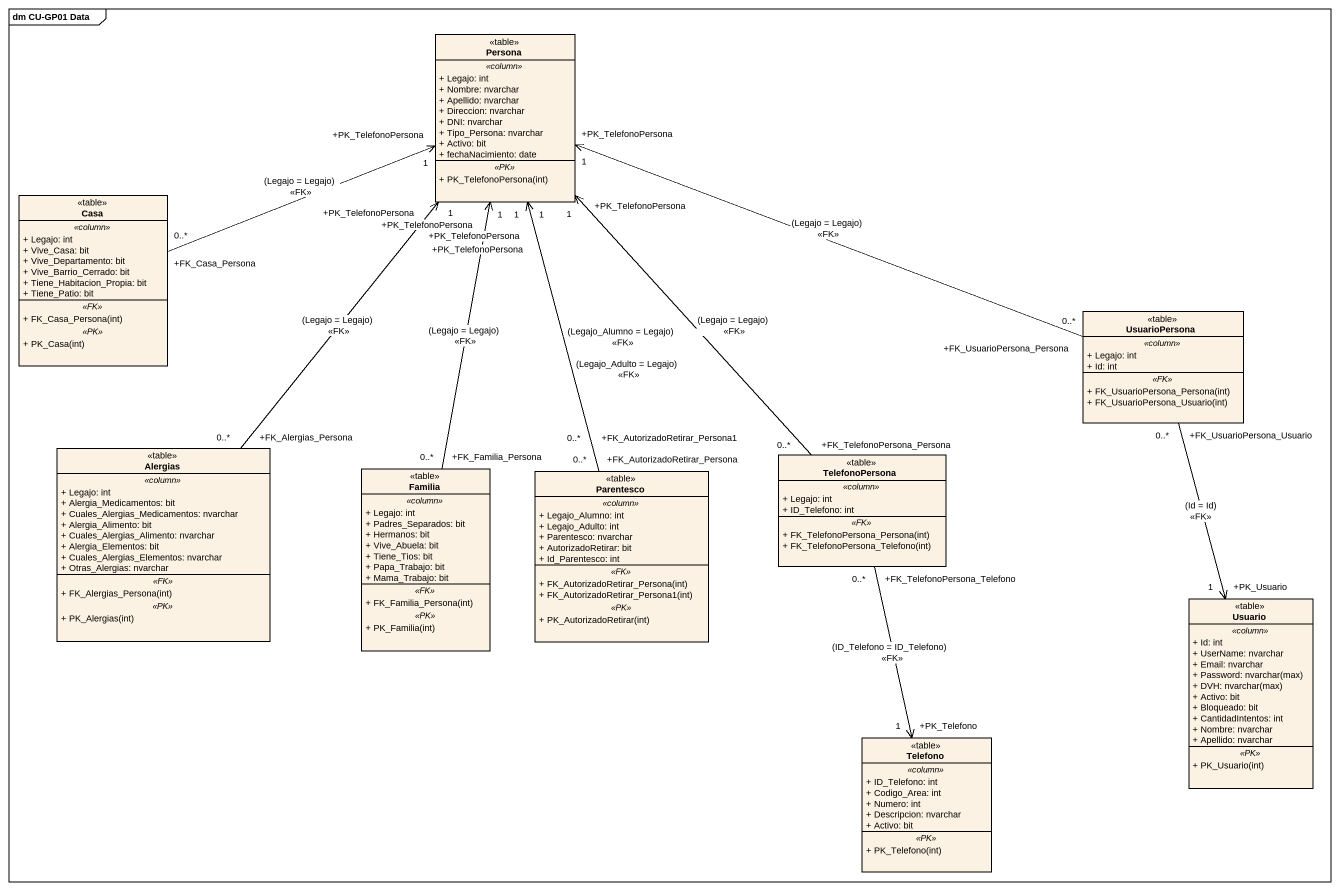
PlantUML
@startuml
mainframe dm CU-GP01 Data
hide circle
hide empty members
skinparam classAttributeIconSize 0
class Persona <<table>> {
  .. <<column>> ..
  + Legajo: int
  + Nombre: nvarchar
  + Apellido: nvarchar
  + Direccion: nvarchar
  + DNI: nvarchar
  + Tipo_Persona: nvarchar
  + Activo: bit
  + fechaNacimiento: date
  .. <<PK>> ..
  + PK_TelefonoPersona(int)
}
class Casa <<table>> {
  .. <<column>> ..
  + Legajo: int
  + Vive_Casa: bit
  + Vive_Departamento: bit
  + Vive_Barrio_Cerrado: bit
  + Tiene_Habitacion_Propia: bit
  + Tiene_Patio: bit
  .. <<FK>> ..
  + FK_Casa_Persona(int)
  .. <<PK>> ..
  + PK_Casa(int)
}
class UsuarioPersona <<table>> {
  .. <<column>> ..
  + Legajo: int
  + Id: int
  .. <<FK>> ..
  + FK_UsuarioPersona_Persona(int)
  + FK_UsuarioPersona_Usuario(int)
}
class Alergias <<table>> {
  .. <<column>> ..
  + Legajo: int
  + Alergia_Medicamentos: bit
  + Cuales_Alergias_Medicamentos: nvarchar
  + Alergia_Alimento: bit
  + Cuales_Alergias_Alimento: nvarchar
  + Alergia_Elementos: bit
  + Cuales_Alergias_Elementos: nvarchar
  + Otras_Alergias: nvarchar
  .. <<FK>> ..
  + FK_Alergias_Persona(int)
  .. <<PK>> ..
  + PK_Alergias(int)
}
class Familia <<table>> {
  .. <<column>> ..
  + Legajo: int
  + Padres_Separados: bit
  + Hermanos: bit
  + Vive_Abuela: bit
  + Tiene_Tios: bit
  + Papa_Trabajo: bit
  + Mama_Trabajo: bit
  .. <<FK>> ..
  + FK_Familia_Persona(int)
  .. <<PK>> ..
  + PK_Familia(int)
}
class Parentesco <<table>> {
  .. <<column>> ..
  + Legajo_Alumno: int
  + Legajo_Adulto: int
  + Parentesco: nvarchar
  + AutorizadoRetirar: bit
  + Id_Parentesco: int
  .. <<FK>> ..
  + FK_AutorizadoRetirar_Persona(int)
  + FK_AutorizadoRetirar_Persona1(int)
  .. <<PK>> ..
  + PK_AutorizadoRetirar(int)
}
class TelefonoPersona <<table>> {
  .. <<column>> ..
  + Legajo: int
  + ID_Telefono: int
  .. <<FK>> ..
  + FK_TelefonoPersona_Persona(int)
  + FK_TelefonoPersona_Telefono(int)
}
class Usuario <<table>> {
  .. <<column>> ..
  + Id: int
  + UserName: nvarchar
  + Email: nvarchar
  {field} + Password: nvarchar(max)
  {field} + DVH: nvarchar(max)
  + Activo: bit
  + Bloqueado: bit
  + CantidadIntentos: int
  + Nombre: nvarchar
  + Apellido: nvarchar
  .. <<PK>> ..
  + PK_Usuario(int)
}
class Telefono <<table>> {
  .. <<column>> ..
  + ID_Telefono: int
  + Codigo_Area: int
  + Numero: int
  + Descripcion: nvarchar
  + Activo: bit
  .. <<PK>> ..
  + PK_Telefono(int)
}
Casa "+FK_Casa_Persona\n0..*" -right-> "+PK_TelefonoPersona\n1" Persona : (Legajo = Legajo)\n<<FK>>
UsuarioPersona "+FK_UsuarioPersona_Persona\n0..*" -left-> "+PK_TelefonoPersona\n1" Persona : (Legajo = Legajo)\n<<FK>>
UsuarioPersona "+FK_UsuarioPersona_Usuario\n0..*" --> "+PK_Usuario\n1" Usuario : (Id = Id)\n<<FK>>
Alergias "+FK_Alergias_Persona\n0..*" -up-> "+PK_TelefonoPersona\n1" Persona : (Legajo = Legajo)\n<<FK>>
Familia "+FK_Familia_Persona\n0..*" -up-> "+PK_TelefonoPersona\n1" Persona : (Legajo = Legajo)\n<<FK>>
Parentesco "+FK_AutorizadoRetirar_Persona\n0..*" -up-> "+PK_TelefonoPersona\n1" Persona : (Legajo_Alumno = Legajo)\n<<FK>>
Parentesco "+FK_AutorizadoRetirar_Persona1\n0..*" -up-> "+PK_TelefonoPersona\n1" Persona : (Legajo_Adulto = Legajo)\n<<FK>>
TelefonoPersona "+FK_TelefonoPersona_Persona\n0..*" -up-> "+PK_TelefonoPersona\n1" Persona : (Legajo = Legajo)\n<<FK>>
TelefonoPersona "+FK_TelefonoPersona_Telefono\n0..*" --> "+PK_Telefono\n1" Telefono : (ID_Telefono = ID_Telefono)\n<<FK>>
@enduml
